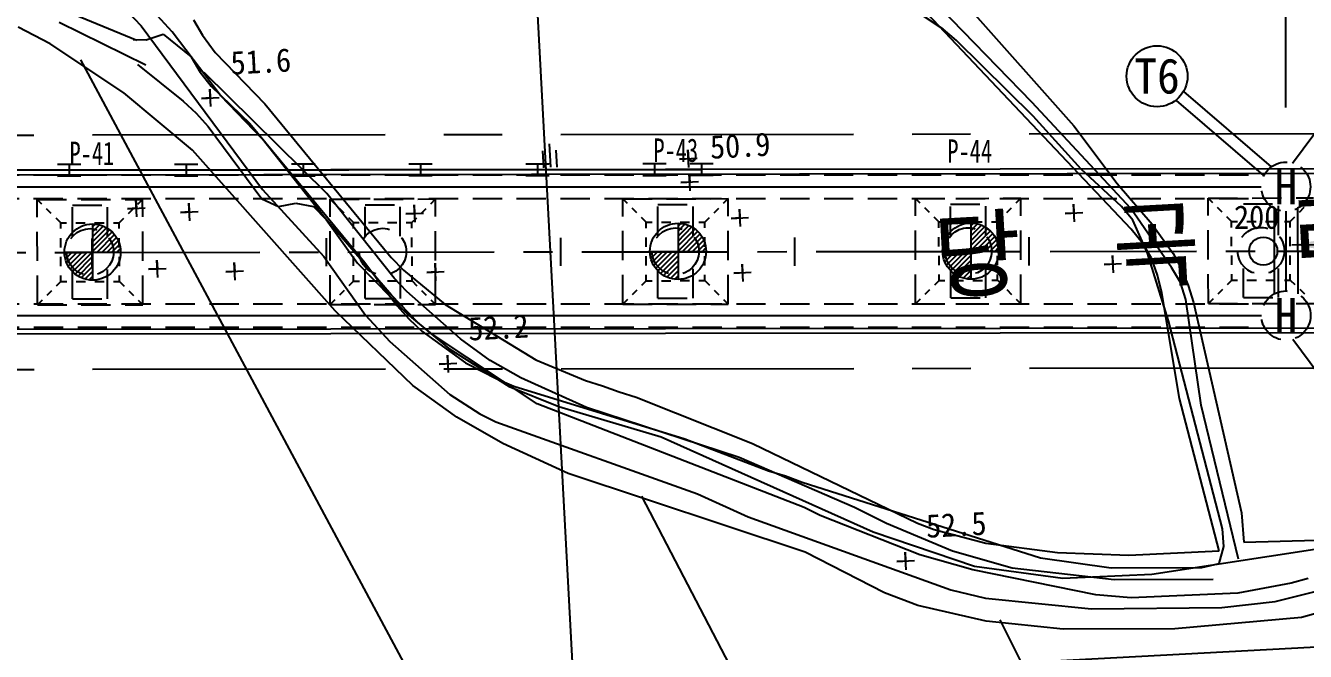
# Model space of a CAD drawing. Header units: millimetres. Extents: x 7782 to 8578, y 1103 to 1810.
# Drawn here: x 8061.1 to 8170.4, y 1449.6 to 1503 of the extents above; entities that cross this region are included whole.
import ezdxf
from ezdxf.enums import TextEntityAlignment as Align
from ezdxf.xclip import XClip

# ---------------------------------------------------------------- set-up
doc = ezdxf.new("R2010")
doc.units = ezdxf.units.MM
doc.header["$LTSCALE"] = 10
doc.header["$MEASUREMENT"] = 0
doc.header["$XCLIPFRAME"] = 2
for name, pattern in [('CENTER', [2, 1.25, -0.25, 0.25, -0.25]), ('CENTERX2', [4, 2.5, -0.5, 0.5, -0.5]), ('DASHED2', [0.375, 0.25, -0.125]), ('HIDDEN', [0.375, 0.25, -0.125])]:
    doc.linetypes.add(name, pattern=pattern)
for name, color, linetype in [('TN-MANH', 4, 'Continuous'), ('TT-WIRE-EQPM', 6, 'Continuous'), ('TZ-BASE', 253, 'Continuous'), ('TZ-CABL', 4, 'Continuous')]:
    doc.layers.add(name, color=color, linetype=linetype)
doc.styles.add('GHS', font='GulimChe.ttf')
doc.styles.add('GR', font='GulimChe.ttf')
doc.styles.add('GUL', font='GulimChe.ttf')
doc.styles.get("Standard").update_dxf_attribs({"font": 'GulimChe.ttf'})
doc.linetypes.add('ZIGZAG', pattern='A,0.0001,-0.2,[131,ltypeshp.shx,S=0.2,R=0,X=-0.2,Y=0],-0.4,[131,ltypeshp.shx,S=0.2,R=180,X=0.2,Y=0],-0.2', length=0.8001)
doc.dimstyles.get("Standard").update_dxf_attribs({"dimtxt": 0.18, "dimasz": 0.18, "dimexe": 0.18, "dimexo": 0.0625, "dimgap": 0.09, "dimtad": 0, "dimtih": 1, "dimtoh": 1, "dimdec": 4, "dimzin": 0, "dimdsep": 46, "dimtxsty": 'Standard', "dimcen": 0.09, "dimadec": 0, "dimazin": 0, "dimtfac": 1, "dimtdec": 4, "dimtofl": 0, "dimtmove": 0, "dimatfit": 3, "dimfxl": 0, "dimtolj": 1, "dimtzin": 0, "dimarcsym": 0})

# ---------------------------------------------------------------- blocks, each defined once
blk = doc.blocks.new('JD-FHF5FSSG3AFD3')
at = {"layer": 'TZ-BASE'}
for p, q in [((231.72, 138.74), (250.37, -211.12)), ((280.23, 13.05, -20.11), (268.47, 25.19, -20.11)), ((203.8, 18.31, -21.11), (196.05, 21.49, -21.11)), ((202.99, 20.81, -21.11), (204.16, 19.57, -21.11)), ((206.82, 19.04, -18.11), (204.64, 21.43, -18.11)), ((272.65, 19.29, -21.11), (270.12, 20.97, -21.11)), ((288.72, 2.21, -20.11), (270.82, 21.12, -20.11)), ((274.68, 21.31, -20.11), (283.82, 11.03, -20.11)), ((204.58, 16.21, -20.1), (197.17, 19.85, -20.1)), ((208.65, 20.07, -20.11), (209.42, 18.77, -20.11)), ((196.39, 18.03, -19.11), (193.66, 19.46, -19.11)), ((204.16, 19.57, -21.11), (214.54, 5.59, -21.11)), ((204.61, 18.37, -21.11), (206.06, 18.84, -21.11)), ((206.06, 18.84, -21.11), (208.43, 16.91, -21.11)), ((210.94, 13.62, -18.11), (206.82, 19.04, -18.11)), ((209.42, 18.77, -20.11), (210.48, 17.28, -20.11)), ((273.81, 18.3, -21.11), (272.65, 19.29, -21.11)), ((202.7, 13.84, -19.11), (196.39, 18.03, -19.11)), ((203.5, 18.4, -21.11), (204.61, 18.37, -21.11)), ((280.35, 11.85, -21.11), (273.81, 18.3, -21.11)), ((256.6, -90.7, -19.22), (199.01, 16.66, -19.22)), ((208.43, 16.91, -21.11), (209.2, 15.61, -21.11)), ((210.48, 17.28, -20.11), (214.74, 12.91, -20.11)), ((203.86, 16.27, -20.11), (207.77, 13.14, -20.11)), ((209.2, 15.61, -21.11), (210.16, 14.42, -21.11)), ((220.04, 5.24, -20.11), (209.55, 15.57, -20.11)), ((210.16, 14.42, -21.11), (213.46, 11.24, -21.11)), ((208.57, 8.94, -19.11), (202.7, 13.84, -19.11)), ((207.77, 13.14, -20.11), (208.88, 12.1, -20.11)), ((209.32, 13.37, -20.5), (210.82, 13.45, -20.5)), ((210.07, 13.41, -20.5), (209.32, 13.37, -20.5)), ((210.11, 12.67, -20.5), (210.03, 14.16, -20.5)), ((210.03, 14.16, -20.5), (210.07, 13.41, -20.5)), ((214.54, 9.9, -18.11), (210.94, 13.62, -18.11)), ((208.88, 12.1, -20.11), (209.9, 10.96, -20.11)), ((214.74, 12.91, -20.11), (225.51, -0.21, -20.11)), ((288.7, 3.96, -20.11), (280.23, 13.05, -20.11)), ((209.9, 10.96, -20.11), (214.48, 4.78, -20.11)), ((213.46, 11.24, -21.11), (223.26, -0.64, -21.11)), ((284.46, 7.33, -21.11), (280.35, 11.85, -21.11)), ((283.82, 11.03, -20.11), (287.53, 6.1, -20.11)), ((219.83, 3.19, -18.11), (214.54, 9.9, -18.11)), ((220.75, -4.78, -19.11), (208.57, 8.94, -19.11)), ((238.46, 8.9, -21.18), (238.54, 7.45, -21.18)), ((239.02, 9.5, -21.18), (239.13, 7.49, -21.18)), ((239.69, 7.49, -21.18), (239.61, 8.96, -21.18)), ((250.95, 7.47, -21.18), (250.87, 8.97, -21.18)), ((250.87, 8.97, -21.18), (250.91, 8.22, -21.18)), ((699.99, 7.82), (99.8, 7.13)), ((197.02, 7.74), (199.02, 7.75)), ((198.02, 7.75), (198.02, 6.75)), ((207.02, 7.76), (209.02, 7.76)), ((208.02, 7.76), (208.02, 6.76)), ((217.02, 7.77), (219.02, 7.77)), ((218.02, 7.77), (218.02, 6.77)), ((227.02, 7.78), (229.02, 7.78)), ((228.02, 7.78), (228.02, 6.78)), ((237.02, 7.79), (239.02, 7.79)), ((238.02, 7.79), (238.02, 6.79)), ((247.02, 7.8), (249.02, 7.8)), ((248.02, 7.8), (248.02, 6.8)), ((250.16, 8.18, -21.18), (251.66, 8.26, -21.18)), ((250.91, 8.22, -21.18), (250.16, 8.18, -21.18)), ((251.02, 7.81), (253.02, 7.81)), ((252.02, 7.81), (252.02, 6.81)), ((699.99, 7.4), (99.8, 6.72)), ((197.02, 6.74), (199.02, 6.75)), ((207.02, 6.76), (209.02, 6.76)), ((217.02, 6.77), (219.02, 6.77)), ((227.02, 6.78), (229.02, 6.78)), ((237.02, 6.79), (239.02, 6.79)), ((247.02, 6.8), (249.02, 6.8)), ((251.06, 5.47, -21.18), (250.98, 6.97, -21.18)), ((250.98, 6.97, -21.18), (251.02, 6.22, -21.18)), ((251.02, 6.81), (253.02, 6.81)), ((287.9, 4.15, -21.11), (284.46, 7.33, -21.11)), ((214.54, 5.59, -21.11), (219.76, -0.13, -21.11)), ((250.27, 6.18, -21.18), (251.77, 6.26, -21.18)), ((251.02, 6.22, -21.18), (250.27, 6.18, -21.18)), ((287.53, 6.1, -20.11), (290.52, 2.63, -20.11)), ((203.8, 3.25, -19.78), (203.72, 4.74, -19.78)), ((203.72, 4.74, -19.78), (203.76, 3.99, -19.78)), ((208.32, 2.93, -19.68), (208.24, 4.42, -19.68)), ((208.24, 4.42, -19.68), (208.28, 3.68, -19.68)), ((214.48, 4.78, -20.11), (215.89, 4.15, -20.11)), ((215.89, 4.15, -20.11), (217.39, 4.41, -20.11)), ((217.39, 4.41, -20.11), (218.9, 4.13, -20.11)), ((225.78, -1.97, -20.11), (220.04, 5.24, -20.11)), ((203.01, 3.95, -19.78), (204.5, 4.03, -19.78)), ((203.76, 3.99, -19.78), (203.01, 3.95, -19.78)), ((207.53, 3.64, -19.68), (209.03, 3.72, -19.68)), ((208.28, 3.68, -19.68), (207.53, 3.64, -19.68)), ((218.9, 4.13, -20.11), (219.96, 3.04, -20.11)), ((226.77, 3.5, -21.18), (228.27, 3.58, -21.18)), ((227.52, 3.54, -21.18), (226.77, 3.5, -21.18)), ((227.56, 2.79, -21.18), (227.48, 4.29, -21.18)), ((227.48, 4.29, -21.18), (227.52, 3.54, -21.18)), ((255.35, 2.42, -21.18), (255.27, 3.91, -21.18)), ((255.27, 3.91, -21.18), (255.31, 3.16, -21.18)), ((283.09, 3.54, -21.18), (284.58, 3.62, -21.18)), ((283.83, 3.58, -21.18), (283.09, 3.54, -21.18)), ((283.87, 2.83, -21.18), (283.79, 4.33, -21.18)), ((283.79, 4.33, -21.18), (283.83, 3.58, -21.18)), ((288.87, 2.96, -21.11), (287.9, 4.15, -21.11)), ((292.17, -1.07, -20.11), (288.7, 3.96, -20.11)), ((200.02, 2.65), (200.02, -2.15)), ((200.02, 2.41), (200.25, 2.64)), ((200.02, 1.98), (200.61, 2.58)), ((200.02, 1.56), (200.93, 2.47)), ((200.02, 1.13), (201.21, 2.33)), ((225.56, -3.42, -18.11), (219.83, 3.19, -18.11)), ((219.96, 3.04, -20.11), (222.66, -0.7, -20.11)), ((250.02, 2.71), (250.02, -2.09)), ((250.02, 2.46), (250.25, 2.69)), ((250.02, 2.04), (250.61, 2.63)), ((250.02, 1.62), (250.93, 2.53)), ((250.02, 1.19), (251.21, 2.39)), ((250.02, 0.77), (251.47, 2.22)), ((254.56, 3.12, -21.18), (256.05, 3.2, -21.18)), ((255.31, 3.16, -21.18), (254.56, 3.12, -21.18)), ((275.02, 2.73), (275.02, -2.07)), ((275.02, 2.49), (275.25, 2.72)), ((275.02, 2.07), (275.61, 2.66)), ((275.02, 1.64), (275.93, 2.56)), ((275.02, 1.22), (276.21, 2.42)), ((275.02, 0.8), (276.47, 2.25)), ((289.69, 1.01, -20.11), (288.72, 2.21, -20.11)), ((290.1, 0.16, -21.11), (288.87, 2.96, -21.11)), ((290.52, 2.63, -20.11), (292.31, 0.14, -20.11)), ((200, -0.98), (200, 1.42)), ((200.02, 0.71), (201.47, 2.16)), ((200.02, 0.29), (201.7, 1.97)), ((200.41, 0.25), (201.9, 1.74)), ((200.83, 0.25), (202.07, 1.49)), ((201.26, 0.25), (202.22, 1.21)), ((220, -0.96), (220, 1.44)), ((240, -0.94), (240, 1.46)), ((250.02, 0.34), (251.7, 2.02)), ((250.41, 0.31), (251.9, 1.8)), ((250.83, 0.31), (252.07, 1.55)), ((251.26, 0.31), (252.22, 1.27)), ((260, -0.92), (260, 1.48)), ((275.02, 0.37), (276.7, 2.05)), ((275.41, 0.33), (276.9, 1.83)), ((275.83, 0.33), (277.07, 1.58)), ((276.26, 0.34), (277.22, 1.3)), ((280, -0.89), (280, 1.51)), ((197.62, 0.25), (202.42, 0.25)), ((197.63, 0.02), (197.86, 0.25)), ((197.69, -0.35), (198.29, 0.25)), ((197.8, -0.66), (198.71, 0.25)), ((197.94, -0.95), (199.13, 0.25)), ((198.11, -1.2), (199.56, 0.25)), ((198.31, -1.43), (199.98, 0.25)), ((201.68, 0.25), (202.33, 0.9)), ((202.1, 0.25), (202.4, 0.55)), ((247.62, 0.3), (252.42, 0.31)), ((247.63, 0.07), (247.86, 0.3)), ((247.69, -0.29), (248.29, 0.3)), ((247.8, -0.61), (248.71, 0.3)), ((247.94, -0.89), (249.13, 0.3)), ((248.11, -1.15), (249.56, 0.3)), ((248.31, -1.37), (249.98, 0.31)), ((251.68, 0.31), (252.33, 0.96)), ((252.1, 0.31), (252.4, 0.61)), ((272.62, 0.33), (277.42, 0.34)), ((272.63, 0.1), (272.86, 0.33)), ((272.69, -0.26), (273.29, 0.33)), ((272.8, -0.58), (273.71, 0.33)), ((272.94, -0.86), (274.13, 0.33)), ((273.11, -1.12), (274.56, 0.33)), ((273.31, -1.35), (274.98, 0.33)), ((276.68, 0.34), (277.33, 0.99)), ((277.1, 0.34), (277.4, 0.63)), ((290.45, -0.28, -20.11), (289.69, 1.01, -20.11)), ((291.91, -5.63, -21.11), (290.1, 0.16, -21.11)), ((292.31, 0.14, -20.11), (293.02, -1.21, -20.11)), ((198.53, -1.63), (200.02, -0.14)), ((198.78, -1.81), (200.02, -0.56)), ((199.06, -1.95), (200.02, -0.99)), ((205.6, -1.93, -19.78), (205.52, -0.43, -19.78)), ((205.52, -0.43, -19.78), (205.56, -1.18, -19.78)), ((212.2, -2.15, -19.68), (212.12, -0.65, -19.68)), ((212.12, -0.65, -19.68), (212.16, -1.4, -19.68)), ((219.76, -0.13, -21.11), (223.33, -5.15, -21.11)), ((222.66, -0.7, -20.11), (226.92, -5.06, -20.11)), ((223.26, -0.64, -21.11), (226.01, -4.32, -21.11)), ((225.51, -0.21, -20.11), (226.58, -1.31, -20.11)), ((229.35, -2.2, -21.18), (229.27, -0.7, -21.18)), ((229.27, -0.7, -21.18), (229.31, -1.45, -21.18)), ((248.53, -1.58), (250.02, -0.08)), ((248.78, -1.75), (250.02, -0.51)), ((249.06, -1.89), (250.02, -0.93)), ((255.57, -2.27, -21.18), (255.49, -0.78, -21.18)), ((255.49, -0.78, -21.18), (255.53, -1.52, -21.18)), ((273.53, -1.55), (275.02, -0.05)), ((273.78, -1.72), (275.02, -0.48)), ((274.06, -1.87), (275.02, -0.9)), ((286.41, -0.81, -21.18), (287.9, -0.74, -21.18)), ((287.16, -0.78, -21.18), (286.41, -0.81, -21.18)), ((287.2, -1.52, -21.18), (287.12, -0.03, -21.18)), ((287.12, -0.03, -21.18), (287.16, -0.78, -21.18)), ((290.97, -1.73, -20.11), (290.45, -0.28, -20.11)), ((292.93, -2.36, -20.11), (292.17, -1.07, -20.11)), ((199.37, -2.06), (200.02, -1.41)), ((199.72, -2.13), (200.02, -1.83)), ((204.81, -1.22, -19.78), (206.31, -1.14, -19.78)), ((205.56, -1.18, -19.78), (204.81, -1.22, -19.78)), ((211.41, -1.44, -19.68), (212.9, -1.36, -19.68)), ((212.16, -1.4, -19.68), (211.41, -1.44, -19.68)), ((226.85, -3.11, -20.11), (225.78, -1.97, -20.11)), ((226.58, -1.31, -20.11), (230.12, -4.23, -20.11)), ((228.56, -1.49, -21.18), (230.06, -1.41, -21.18)), ((229.31, -1.45, -21.18), (228.56, -1.49, -21.18)), ((249.37, -2.01), (250.02, -1.35)), ((249.72, -2.08), (250.02, -1.78)), ((254.78, -1.56, -21.18), (256.28, -1.48, -21.18)), ((255.53, -1.52, -21.18), (254.78, -1.56, -21.18)), ((274.37, -1.98), (275.02, -1.33)), ((274.72, -2.05), (275.02, -1.75)), ((291.34, -3.23, -20.11), (290.97, -1.73, -20.11)), ((293.02, -1.21, -20.11), (293.59, -2.61, -20.11)), ((231.45, -7.17, -20.11), (226.85, -3.11, -20.11)), ((292.84, -12.24, -20.11), (291.34, -3.23, -20.11)), ((293.4, -3.81, -20.11), (292.93, -2.36, -20.11)), ((293.59, -2.61, -20.11), (294.05, -4.06, -20.11)), ((227.79, -5.76, -18.11), (225.56, -3.42, -18.11)), ((226.01, -4.32, -21.11), (227.02, -5.46, -21.11)), ((230.12, -4.23, -20.11), (237.89, -8.96, -20.11)), ((294.7, -12.83, -20.11), (293.4, -3.81, -20.11)), ((294.05, -4.06, -20.11), (298.15, -22.02, -20.11)), ((227.38, -11.13, -19.11), (220.75, -4.78, -19.11)), ((223.33, -5.15, -21.11), (225.4, -7.39, -21.11)), ((226.92, -5.06, -20.11), (230.46, -7.98, -20.11)), ((227.02, -5.46, -21.11), (228.14, -6.51, -21.11)), ((700.01, -5.8), (99.81, -6.48)), ((700.01, -6.18), (99.81, -6.87)), ((229.01, -6.75, -18.11), (227.79, -5.76, -18.11)), ((228.14, -6.51, -21.11), (231.88, -9.22, -21.11)), ((296.51, -23.39, -21.11), (291.91, -5.63, -21.11)), ((225.4, -7.39, -21.11), (230.52, -11.9, -21.11)), ((238, -12.72, -18.11), (229.01, -6.75, -18.11)), ((233.98, -9, -20.11), (231.45, -7.17, -20.11)), ((230.41, -10.04, -19.95), (230.33, -8.54, -19.95)), ((230.33, -8.54, -19.95), (230.37, -9.29, -19.95)), ((230.46, -7.98, -20.11), (235.61, -11.24, -20.11)), ((229.62, -9.33, -19.95), (231.12, -9.25, -19.95)), ((230.37, -9.29, -19.95), (229.62, -9.33, -19.95)), ((231.88, -9.22, -21.11), (234.6, -10.6, -21.11)), ((236.6, -10.48, -20.11), (233.98, -9, -20.11)), ((237.89, -8.96, -20.11), (242.12, -10.72, -20.11)), ((234.6, -10.6, -21.11), (236.01, -11.19, -21.11)), ((242.2, -13.03, -20.11), (236.6, -10.48, -20.11)), ((242.12, -10.72, -20.11), (243.58, -11.16, -20.11)), ((231.12, -13.85, -19.11), (227.38, -11.13, -19.11)), ((230.52, -11.9, -21.11), (233.09, -13.57, -21.11)), ((235.61, -11.24, -20.11), (239.84, -12.95, -20.11)), ((236.01, -11.19, -21.11), (250.6, -15.7, -21.11)), ((243.58, -11.16, -20.11), (244.99, -11.69, -20.11)), ((244.99, -11.69, -20.11), (246.45, -12.13, -20.11)), ((700.03, -12.39), (30.65, -48.08)), ((260.8, -21.55, -18.11), (238, -12.72, -18.11)), ((239.84, -12.95, -20.11), (248.59, -15.52, -20.11)), ((255.23, -17.3, -20.11), (242.2, -13.03, -20.11)), ((246.45, -12.13, -20.11), (256.37, -16.09, -20.11)), ((296.23, -25.25, -20.11), (292.84, -12.24, -20.11)), ((297.89, -25.98, -20.11), (294.7, -12.83, -20.11)), ((235.06, -16.11, -19.11), (231.12, -13.85, -19.11)), ((233.09, -13.57, -21.11), (234.45, -14.26, -21.11)), ((234.45, -14.26, -21.11), (251.67, -20.4, -21.11)), ((240.65, -18.66, -19.11), (235.06, -16.11, -19.11)), ((248.59, -15.52, -20.11), (266.68, -23.65, -20.11)), ((250.6, -15.7, -21.11), (257.75, -18.43, -21.11)), ((256.37, -16.09, -20.11), (270.48, -22.91, -20.11)), ((265.1, -21.56, -20.11), (255.23, -17.3, -20.11)), ((257.75, -18.43, -21.11), (259.21, -18.87, -21.11)), ((260.88, -25.37, -19.11), (240.65, -18.66, -19.11)), ((259.21, -18.87, -21.11), (260.62, -19.4, -21.11)), ((260.62, -19.4, -21.11), (280.99, -25.86, -21.11)), ((246.89, -20.6, -19.22), (278.21, -80.5, -19.22)), ((251.67, -20.4, -21.11), (256, -22.36, -21.11)), ((262.17, -22.24, -18.11), (260.8, -21.55, -18.11)), ((267.83, -22.94, -20.11), (265.1, -21.56, -20.11)), ((256, -22.36, -21.11), (273.32, -28.59, -21.11)), ((270.68, -25.61, -18.11), (262.17, -22.24, -18.11)), ((273.47, -25.29, -20.11), (267.83, -22.94, -20.11)), ((270.48, -22.91, -20.11), (271.89, -23.45, -20.11)), ((298.15, -22.02, -20.11), (298.33, -24.52, -20.11)), ((266.68, -23.65, -20.11), (275.34, -26.57, -20.11)), ((271.89, -23.45, -20.11), (276.32, -24.6, -20.11)), ((296.63, -24.89, -21.11), (296.51, -23.39, -21.11)), ((276.32, -24.6, -20.11), (282.44, -25.39, -20.11)), ((290.49, -27.26, -20.11), (305.51, -24.95, -20.11)), ((296.24, -26.35, -21.11), (296.63, -24.89, -21.11)), ((298.33, -24.52, -20.11), (304.55, -24.36, -20.11)), ((267.64, -28.86, -19.11), (260.88, -25.37, -19.11)), ((268.71, -26.17, -19.65), (270.21, -26.09, -19.65)), ((269.46, -26.13, -19.65), (268.71, -26.17, -19.65)), ((269.5, -26.88, -19.65), (269.42, -25.38, -19.65)), ((269.42, -25.38, -19.65), (269.46, -26.13, -19.65)), ((275.2, -26.87, -18.11), (270.68, -25.61, -18.11)), ((278.55, -26.74, -20.11), (273.47, -25.29, -20.11)), ((280.99, -25.86, -21.11), (287.02, -26.7, -21.11)), ((282.44, -25.39, -20.11), (288.51, -25.63, -20.11)), ((288.51, -25.63, -20.11), (296.23, -25.25, -20.11)), ((285.71, -29.01, -18.11), (275.2, -26.87, -18.11)), ((275.34, -26.57, -20.11), (282.87, -27.59, -20.11)), ((287.28, -27.75, -20.11), (278.55, -26.74, -20.11)), ((282.87, -27.59, -20.11), (290.49, -27.26, -20.11)), ((287.02, -26.7, -21.11), (294.74, -26.67, -21.11)), ((294.74, -26.67, -21.11), (296.24, -26.35, -21.11)), ((295.71, -27.71, -20.11), (287.28, -27.75, -20.11)), ((302.39, -28.03, -18.11), (297.84, -28.88, -18.11)), ((301.01, -29.6, -21.11), (307.11, -28.04, -21.11)), ((303.84, -27.62, -18.11), (302.39, -28.03, -18.11)), ((270.51, -29.93, -19.11), (267.64, -28.86, -19.11)), ((273.32, -28.59, -21.11), (276.28, -29.31, -21.11)), ((276.28, -29.31, -21.11), (285.32, -30.22, -21.11)), ((288.72, -29.28, -18.11), (285.71, -29.01, -18.11)), ((297.84, -28.88, -18.11), (288.72, -29.28, -18.11)), ((312.06, -28.49, -19.11), (303.26, -30.94, -19.11)), ((276.34, -31.27, -19.11), (270.51, -29.93, -19.11)), ((285.32, -30.22, -21.11), (296.45, -30.1, -21.11)), ((296.45, -30.1, -21.11), (301.01, -29.6, -21.11)), ((282.91, -31.96, -19.11), (276.34, -31.27, -19.11)), ((297.05, -70.02, -19.02), (277.54, -31.16, -19.02)), ((303.26, -30.94, -19.11), (292.44, -31.91, -19.11)), ((292.44, -31.91, -19.11), (282.91, -31.96, -19.11))]:
    blk.add_line(p, q, dxfattribs=at)
at = {"layer": 'TZ-BASE', "linetype": 'CENTERX2'}
for p, q in [((0.01, 10.02), (700.01, 10.81)), ((0.03, -9.99), (700.03, -9.19))]:
    blk.add_line(p, q, dxfattribs=at)
at = {"layer": 'TZ-BASE', "ltscale": 2}
blk.add_line((-0.01, 7.02), (252.02, 7.31), dxfattribs=at)
at = {"layer": 'TZ-BASE', "linetype": 'DASHED2'}
for p, q in [((195.3, 4.74), (204.3, 4.75)), ((195.31, -4.26), (195.3, 4.74)), ((195.7, 4.34), (195.3, 4.74)), ((203.9, 4.35), (204.3, 4.75)), ((204.31, -4.25), (204.3, 4.75)), ((220.3, 4.77), (229.3, 4.78)), ((220.31, -4.23), (220.3, 4.77)), ((220.7, 4.37), (220.3, 4.77)), ((228.9, 4.38), (229.3, 4.78)), ((229.31, -4.22), (229.3, 4.78)), ((245.3, 4.8), (254.3, 4.81)), ((245.31, -4.2), (245.3, 4.8)), ((245.7, 4.4), (245.3, 4.8)), ((253.9, 4.41), (254.3, 4.81)), ((254.31, -4.19), (254.3, 4.81)), ((270.3, 4.83), (279.3, 4.84)), ((270.31, -4.17), (270.3, 4.83)), ((270.7, 4.43), (270.3, 4.83)), ((278.9, 4.44), (279.3, 4.84)), ((279.31, -4.16), (279.3, 4.84)), ((295.3, 4.86), (304.3, 4.87)), ((295.7, 4.46), (295.3, 4.86)), ((295.31, -4.14), (295.3, 4.86)), ((196.5, 3.54), (196.1, 3.94)), ((198.3, 1.57), (198.3, 4.25)), ((198.3, 4.25), (201.3, 4.25)), ((201.3, 1.57), (201.3, 4.25)), ((203.1, 3.55), (203.5, 3.95)), ((221.5, 3.57), (221.1, 3.97)), ((223.3, 1.6), (223.3, 4.28)), ((223.3, 4.28), (226.3, 4.28)), ((226.3, 1.6), (226.3, 4.28)), ((228.1, 3.58), (228.5, 3.98)), ((246.5, 3.6), (246.1, 4)), ((248.3, 4.3), (251.3, 4.31)), ((248.3, 1.63), (248.3, 4.3)), ((251.3, 1.63), (251.3, 4.31)), ((253.1, 3.61), (253.5, 4.01)), ((271.5, 3.63), (271.1, 4.03)), ((273.3, 4.33), (276.3, 4.34)), ((273.3, 1.65), (273.3, 4.33)), ((276.3, 1.66), (276.3, 4.34)), ((278.1, 3.64), (278.5, 4.04)), ((296.5, 3.66), (296.1, 4.06)), ((298.3, 4.36), (301.3, 4.36)), ((301.3, 1.69), (301.3, 4.36)), ((303.1, 3.67), (303.5, 4.07)), ((197.3, 2.75), (196.9, 3.15)), ((197.3, 2.25), (197.3, 2.75)), ((197.3, 2.75), (197.8, 2.75)), ((198.6, 2.75), (199.4, 2.75)), ((200.2, 2.75), (201, 2.75)), ((201.8, 2.75), (202.3, 2.75)), ((202.3, 2.75), (202.7, 3.15)), ((202.3, 2.25), (202.3, 2.75)), ((222.3, 2.77), (221.9, 3.17)), ((222.3, 2.27), (222.3, 2.77)), ((222.3, 2.77), (222.8, 2.77)), ((223.6, 2.78), (224.4, 2.78)), ((225.2, 2.78), (226, 2.78)), ((226.8, 2.78), (227.3, 2.78)), ((227.3, 2.78), (227.7, 3.18)), ((227.3, 2.28), (227.3, 2.78)), ((247.3, 2.8), (246.9, 3.2)), ((247.3, 2.3), (247.3, 2.8)), ((247.3, 2.8), (247.8, 2.8)), ((248.6, 2.8), (249.4, 2.8)), ((250.2, 2.81), (251, 2.81)), ((251.8, 2.81), (252.3, 2.81)), ((252.3, 2.81), (252.7, 3.21)), ((252.3, 2.31), (252.3, 2.81)), ((272.3, 2.83), (271.9, 3.23)), ((272.3, 2.33), (272.3, 2.83)), ((272.3, 2.83), (272.8, 2.83)), ((273.6, 2.83), (274.4, 2.83)), ((275.2, 2.83), (276, 2.83)), ((276.8, 2.84), (277.3, 2.84)), ((277.3, 2.84), (277.7, 3.24)), ((277.3, 2.34), (277.3, 2.84)), ((297.3, 2.86), (296.9, 3.26)), ((297.3, 2.86), (297.8, 2.86)), ((297.3, 2.36), (297.3, 2.86)), ((298.6, 2.86), (299.4, 2.86)), ((300.2, 2.86), (301, 2.86)), ((301.8, 2.86), (302.3, 2.86)), ((302.3, 2.86), (302.7, 3.27)), ((302.3, 2.36), (302.3, 2.86)), ((197.3, 0.65), (197.3, 1.45)), ((202.3, 0.65), (202.3, 1.45)), ((222.3, 0.67), (222.3, 1.47)), ((227.3, 0.68), (227.3, 1.48)), ((247.3, 0.7), (247.3, 1.5)), ((252.3, 0.71), (252.3, 1.51)), ((272.3, 0.73), (272.3, 1.53)), ((277.3, 0.74), (277.3, 1.54)), ((297.3, 0.76), (297.3, 1.56)), ((302.3, 0.76), (302.3, 1.56)), ((197.31, -0.95), (197.31, -0.15)), ((198.31, -3.75), (198.31, -1.08)), ((201.31, -3.75), (201.31, -1.07)), ((202.31, -0.95), (202.31, -0.15)), ((222.31, -0.93), (222.31, -0.13)), ((223.31, -3.72), (223.31, -1.05)), ((226.31, -3.72), (226.31, -1.04)), ((227.31, -0.92), (227.31, -0.12)), ((247.31, -0.9), (247.31, -0.1)), ((248.31, -3.7), (248.31, -1.02)), ((251.31, -3.69), (251.31, -1.02)), ((252.31, -0.89), (252.31, -0.09)), ((272.31, -0.87), (272.31, -0.07)), ((273.31, -3.67), (273.31, -0.99)), ((276.31, -3.66), (276.31, -0.99)), ((277.31, -0.86), (277.31, -0.06)), ((297.31, -0.84), (297.31, -0.04)), ((298.31, -3.64), (298.31, -0.96)), ((301.31, -3.64), (301.31, -0.96)), ((302.31, -0.84), (302.31, -0.04)), ((197.31, -2.25), (197.31, -1.75)), ((202.31, -2.25), (202.31, -1.75)), ((222.31, -2.23), (222.31, -1.73)), ((227.31, -2.22), (227.31, -1.72)), ((247.31, -2.2), (247.31, -1.7)), ((252.31, -2.19), (252.31, -1.69)), ((272.31, -2.17), (271.91, -2.57)), ((272.31, -2.17), (272.31, -1.67)), ((272.31, -2.17), (272.81, -2.17)), ((273.61, -2.17), (274.41, -2.17)), ((275.21, -2.17), (276.01, -2.17)), ((276.81, -2.16), (277.31, -2.16)), ((277.31, -2.16), (277.31, -1.66)), ((277.31, -2.16), (277.71, -2.56)), ((297.31, -2.14), (296.91, -2.54)), ((297.31, -2.14), (297.31, -1.64)), ((297.31, -2.14), (297.81, -2.14)), ((298.61, -2.14), (299.41, -2.14)), ((300.21, -2.14), (301.01, -2.14)), ((301.81, -2.14), (302.31, -2.14)), ((302.31, -2.14), (302.31, -1.64)), ((302.31, -2.14), (302.71, -2.53)), ((196.51, -3.06), (196.11, -3.46)), ((197.31, -2.25), (196.91, -2.65)), ((197.31, -2.25), (197.81, -2.25)), ((198.61, -2.25), (199.41, -2.25)), ((200.21, -2.25), (201.01, -2.25)), ((201.81, -2.25), (202.31, -2.25)), ((202.31, -2.25), (202.71, -2.65)), ((203.11, -3.05), (203.51, -3.45)), ((221.51, -3.03), (221.11, -3.43)), ((222.31, -2.23), (221.91, -2.63)), ((222.31, -2.23), (222.81, -2.23)), ((223.61, -2.22), (224.41, -2.22)), ((225.21, -2.22), (226.01, -2.22)), ((226.81, -2.22), (227.31, -2.22)), ((227.31, -2.22), (227.71, -2.62)), ((228.11, -3.02), (228.51, -3.42)), ((246.51, -3), (246.11, -3.4)), ((247.31, -2.2), (246.91, -2.6)), ((247.31, -2.2), (247.81, -2.2)), ((248.61, -2.2), (249.41, -2.2)), ((250.21, -2.19), (251.01, -2.19)), ((251.81, -2.19), (252.31, -2.19)), ((252.31, -2.19), (252.71, -2.59)), ((253.11, -2.99), (253.51, -3.39)), ((271.51, -2.97), (271.11, -3.37)), ((278.11, -2.96), (278.51, -3.36)), ((296.51, -2.94), (296.11, -3.34)), ((303.11, -2.93), (303.51, -3.33)), ((195.71, -3.86), (195.31, -4.26)), ((195.31, -4.26), (204.31, -4.25)), ((198.31, -3.75), (201.31, -3.75)), ((203.91, -3.85), (204.31, -4.25)), ((220.71, -3.83), (220.31, -4.23)), ((220.31, -4.23), (229.31, -4.22)), ((223.31, -3.72), (226.31, -3.72)), ((228.91, -3.82), (229.31, -4.22)), ((245.71, -3.8), (245.31, -4.2)), ((245.31, -4.2), (254.31, -4.19)), ((248.31, -3.7), (251.31, -3.69)), ((253.91, -3.79), (254.31, -4.19)), ((270.71, -3.77), (270.31, -4.17)), ((270.31, -4.17), (279.31, -4.16)), ((273.31, -3.67), (276.31, -3.66)), ((278.91, -3.76), (279.31, -4.16)), ((295.71, -3.74), (295.31, -4.14)), ((295.31, -4.14), (304.31, -4.13)), ((298.31, -3.64), (301.31, -3.64))]:
    blk.add_line(p, q, dxfattribs=at)
at = {"layer": 'TZ-BASE', "linetype": 'CENTER'}
blk.add_lwpolyline([(0, 0), (101.81, 0.11), (301.2, 0.33), (501.2, 0.55), (700, 0.77)], dxfattribs=at)
at = {"layer": 'TZ-BASE'}
for centre, radius in [((200.02, 0.25), 2.4), ((250.02, 0.31), 2.4), ((275.02, 0.33), 2.4), ((300, 0.33), 1.2)]:
    blk.add_circle(centre, radius, dxfattribs=at)
at = {"layer": 'TZ-BASE', "linetype": 'DASHED2'}
for centre in [(199.81, 0.25), (224.81, 0.28), (249.81, 0.31), (274.81, 0.33), (299.81, 0.36)]:
    blk.add_circle(centre, 2, dxfattribs=at)
at = {"layer": 'TZ-BASE'}
for s, height, rotation, style, p in [('51.6', 2, 3.0521, 'GUL', (211.86, 15.4, -14.01)), ('50.9', 2, 3.0521, 'GUL', (252.8, 8.21, -14.01)), ('당  곡  리', 6, 3.1475, 'GHS', (272, -3.13)), ('200', 2, 0.0628, 'GUL', (297.5, 2.23)), ('52.2', 2, 3.0521, 'GUL', (232.15, -7.31, -14.01)), ('52.5', 2, 3.0521, 'GUL', (271.25, -24.15, -14.01))]:
    blk.add_text(s, height=height, rotation=rotation, dxfattribs=dict(at, style=style)).set_placement(p)
at = {"layer": 'TZ-BASE', "style": 'GUL', "width": 0.73863}
for s, p in [('P-43', (247.92, 7.95)), ('P-44', (273.02, 7.87)), ('P-41', (198.05, 7.68))]:
    blk.add_text(s, height=2, rotation=0.0113, dxfattribs=at).set_placement(p)
blk = doc.blocks.new('기정')
at = {"layer": 'TZ-BASE'}
for p, q in [((387.39, 388.24), (392.11, 394.62)), ((387.4, 373.21), (392.13, 366.83))]:
    blk.add_line(p, q, dxfattribs=at)
at = {"layer": 'TZ-BASE', "flags": 128}
blk.add_lwpolyline([(386.81, 392.98), (386.81, 408.68), (405.79, 419.31)], dxfattribs=at)
at = {"layer": 'TZ-BASE'}
blk.add_leader([(387.31, 381.28), (411.97, 381.29)], dimstyle='Standard', override={"dimtxt": 3, "dimasz": 3, "dimexe": 2, "dimexo": 3, "dimgap": 1, "dimtad": 0, "dimtih": 0, "dimcen": 1, "dimaunit": 1, "dimadec": 8, "dimtix": 1, "dimtofl": 1, "dimtmove": 2, "dimtvp": 2}, dxfattribs=at)

msp = doc.modelspace()

# ---------------------------------------------------------------- linework, layer by layer
at = {"layer": 'TN-MANH', "linetype": 'HIDDEN'}
for centre in [(8168.7, 1489.28), (8168.71, 1478.28)]:
    msp.add_circle(centre, 2.1, dxfattribs=at)
at = {"layer": 'TT-WIRE-EQPM'}
msp.add_circle((8157.7, 1498.71), 2.6, dxfattribs=at)
at = {"layer": 'TZ-CABL', "linetype": 'ByBlock'}
for p, q in [((8167.48, 1490.98), (8160, 1497.4)), ((8166.83, 1490.23), (8159.35, 1496.64))]:
    msp.add_line(p, q, dxfattribs=at)
at = {"layer": 'TZ-CABL', "linetype": 'HIDDEN'}
for points in [[(7866.76, 1490.28), (8166.85, 1490.28)], [(7866.76, 1489.28), (8166.6, 1489.28)], [(7866.76, 1488.28), (8166.85, 1488.28)], [(7866.77, 1479.28), (8166.86, 1479.28)], [(7866.77, 1478.28), (8166.61, 1478.28)], [(7866.77, 1477.28), (8166.86, 1477.28)]]:
    msp.add_lwpolyline(points, dxfattribs=at)
at = {"layer": 'TZ-CABL', "linetype": 'ZIGZAG', "ltscale": 0.5}
for points in [[(7866.76, 1489.28), (8166.6, 1489.28)], [(8168.7, 1487.18), (8168.71, 1480.38)], [(7866.77, 1478.28), (8166.61, 1478.28)]]:
    msp.add_lwpolyline(points, dxfattribs=at)
at = {"layer": 'TZ-CABL'}
for points in [[(8167.7, 1487.43), (8167.71, 1480.12)], [(8169.7, 1487.43), (8169.71, 1480.12)]]:
    msp.add_lwpolyline(points, dxfattribs=at)

# ---------------------------------------------------------------- block references
at = {"layer": 'TZ-BASE', "linetype": 'Continuous'}
ref = msp.add_blockref('JD-FHF5FSSG3AFD3', (7866.77, 1483.45), dxfattribs=at)
XClip(ref).set_block_clipping_path([(0.0821603095, -74.9999550004), (700.0817466289, -74.2388851682), (699.9174259504, 75.7610248326), (-0.0821603095, 74.9999550004)])
msp.add_blockref('기정', (7781.89, 1103.05), dxfattribs=at)

# ---------------------------------------------------------------- texts
at = {"layer": 'TN-MANH', "linetype": 'ByBlock', "style": 'GR'}
for p in [(8168.7, 1489.28), (8168.71, 1478.28)]:
    msp.add_text('H', height=3, rotation=0.0101, dxfattribs=at).set_placement(p, align=Align.MIDDLE)
at = {"layer": 'TT-WIRE-EQPM', "style": 'GR'}
msp.add_text('T6', height=3, rotation=0.0101, dxfattribs=at).set_placement((8157.7, 1498.71), align=Align.MIDDLE)

doc.saveas('drawing.dxf')
